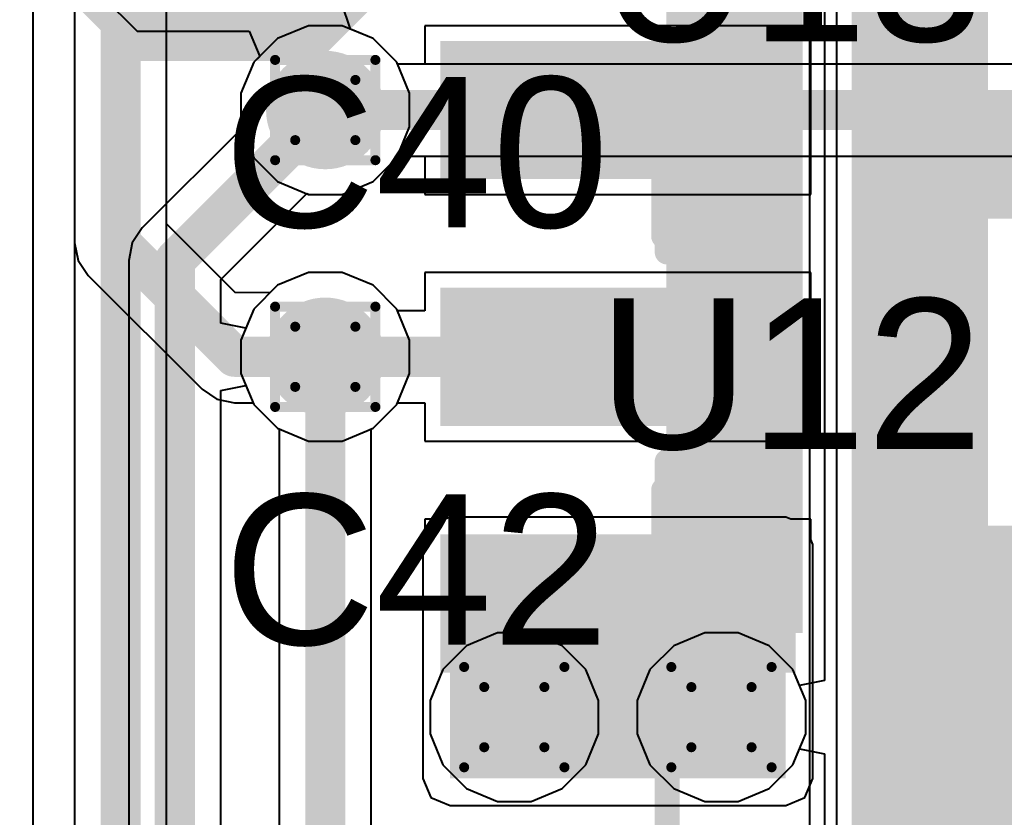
# Model space of a CAD drawing. Header units: inches. Extents: x -22 to 5433, y -13 to 5447.
# Drawn here: x 58.752 to 63.739, y 10.7 to 14.74 of the extents above; entities that cross this region are included whole.
import ezdxf

# ---------------------------------------------------------------- set-up
doc = ezdxf.new("R2010")
doc.units = ezdxf.units.IN
for name, color, linetype in [('Bottom Layer', 5, 'Continuous'), ('Bottom Overlay', 54, 'Continuous'), ('Bottom Paste', 16, 'Continuous'), ('Bottom Solder', 6, 'Continuous'), ('Drill Drawing', 1, 'Continuous'), ('Ground', 16, 'Continuous'), ('Power', 76, 'Continuous'), ('Top Layer', 1, 'Continuous'), ('Top Overlay', 2, 'Continuous'), ('Top Paste', 8, 'Continuous'), ('Top Solder', 216, 'Continuous'), ('Via Holes', 16, 'Continuous')]:
    doc.layers.add(name, color=color, linetype=linetype)
doc.styles.add('Arial', font='', dxfattribs={"height": 0.2})
doc.styles.get('Arial').set_extended_font_data('Arial')

msp = doc.modelspace()

# ---------------------------------------------------------------- hatches: boundary and pattern name
at = {"layer": 'Bottom Layer'}
h = msp.add_hatch(color=5, dxfattribs=at)
edge = h.paths.add_edge_path()
edge.add_arc((60.2996, 14.2824), 0.3, 0, 360)
for points in [[(62.6316, 14.5824), (62.6316, 13.9824), (60.9316, 13.9824), (60.9316, 14.5824)], [(62.6316, 13.3325), (62.6316, 12.7325), (60.9316, 12.7325), (60.9316, 13.3325)], [(60.9316, 10.8966), (62.6316, 10.8966), (62.6316, 12.0823), (60.9316, 12.0823)], [(62.6316, 12.0823), (62.6316, 11.4823), (60.9316, 11.4823), (60.9316, 12.0823)]]:
    msp.add_hatch(color=5, dxfattribs=at).paths.add_polyline_path(points)
h = msp.add_hatch(color=5, dxfattribs=at)
edge = h.paths.add_edge_path()
edge.add_arc((60.2996, 13.0325), 0.3, 0, 360)
h = msp.add_hatch(color=5, dxfattribs=at)
edge = h.paths.add_edge_path()
edge.add_arc((61.257, 11.2071), 0.3, 0, 360)
h = msp.add_hatch(color=5, dxfattribs=at)
edge = h.paths.add_edge_path()
edge.add_arc((62.3062, 11.2071), 0.3, 0, 360)
at = {"layer": 'Bottom Paste'}
for points in [[(62.6316, 14.5824), (62.6316, 13.9824), (60.9316, 13.9824), (60.9316, 14.5824)], [(62.6316, 13.3325), (62.6316, 12.7325), (60.9316, 12.7325), (60.9316, 13.3325)], [(62.6316, 12.0823), (62.6316, 11.4823), (60.9316, 11.4823), (60.9316, 12.0823)]]:
    msp.add_hatch(color=16, dxfattribs=at).paths.add_polyline_path(points)
at = {"layer": 'Bottom Solder'}
for points in [[(60.2234, 16.4338), (59.3598, 16.4338), (58.928, 16.002), (58.928, 15.1384), (59.3598, 14.7066), (60.2234, 14.7066), (60.6552, 15.1384), (60.6552, 16.002)], [(62.6816, 14.6324), (62.6816, 13.9324), (60.8816, 13.9324), (60.8816, 14.6324)], [(62.6816, 13.3825), (62.6816, 12.6825), (60.8816, 12.6825), (60.8816, 13.3825)], [(62.6816, 12.1323), (62.6816, 11.4323), (60.8816, 11.4323), (60.8816, 12.1323)]]:
    msp.add_hatch(color=6, dxfattribs=at).paths.add_polyline_path(points)
at = {"layer": 'Ground'}
h = msp.add_hatch(color=16, dxfattribs=at)
edge = h.paths.add_edge_path()
edge.add_arc((60.2996, 14.2824), 0.3, 0, 360)
h = msp.add_hatch(color=16, dxfattribs=at)
edge = h.paths.add_edge_path()
edge.add_arc((60.2996, 13.0325), 0.3, 0, 360)
h = msp.add_hatch(color=16, dxfattribs=at)
edge = h.paths.add_edge_path()
edge.add_arc((61.257, 11.2071), 0.3, 0, 360)
h = msp.add_hatch(color=16, dxfattribs=at)
edge = h.paths.add_edge_path()
edge.add_arc((62.3062, 11.2071), 0.3, 0, 360)
at = {"layer": 'Power'}
h = msp.add_hatch(color=76, dxfattribs=at)
edge = h.paths.add_edge_path()
edge.add_arc((60.2996, 14.2824), 0.3, 0, 360)
h = msp.add_hatch(color=76, dxfattribs=at)
edge = h.paths.add_edge_path()
edge.add_arc((60.2996, 13.0325), 0.3, 0, 360)
h = msp.add_hatch(color=76, dxfattribs=at)
edge = h.paths.add_edge_path()
edge.add_arc((61.257, 11.2071), 0.3, 0, 360)
h = msp.add_hatch(color=76, dxfattribs=at)
edge = h.paths.add_edge_path()
edge.add_arc((62.3062, 11.2071), 0.3, 0, 360)
at = {"layer": 'Top Layer'}
for points in [[(63.657, 21.44), (62.9662, 21.44), (62.9662, 6.096), (63.657, 6.096)], [(62.7172, 18.5651), (62.0264, 18.5651), (62.0264, 11.6341), (62.7172, 11.6341)], [(62.5598, 14.3678), (62.5598, 13.7328), (62.1026, 13.7328), (62.1026, 14.3678)], [(64.77, 14.3678), (63.0424, 14.3678), (63.0424, 13.7328), (64.77, 13.7328)], [(63.4996, 14.3678), (63.4996, 13.7328), (63.0424, 13.7328), (63.0424, 14.3678)], [(62.5598, 12.2691), (62.5598, 11.6341), (62.1026, 11.6341), (62.1026, 12.2691)], [(63.4996, 12.2691), (63.4996, 11.6341), (63.0424, 11.6341), (63.0424, 12.2691)], [(63.271, 9.1251), (64.77, 9.1251), (64.77, 12.1766), (63.271, 12.1766)]]:
    msp.add_hatch(color=1, dxfattribs=at).paths.add_polyline_path(points)
h = msp.add_hatch(color=1, dxfattribs=at)
edge = h.paths.add_edge_path()
edge.add_arc((60.2996, 14.2824), 0.3, 0, 360)
h = msp.add_hatch(color=1, dxfattribs=at)
edge = h.paths.add_edge_path()
edge.add_arc((60.2996, 13.0325), 0.3, 0, 360)
h = msp.add_hatch(color=1, dxfattribs=at)
edge = h.paths.add_edge_path()
edge.add_arc((61.257, 11.2071), 0.3, 0, 360)
h = msp.add_hatch(color=1, dxfattribs=at)
edge = h.paths.add_edge_path()
edge.add_arc((62.3062, 11.2071), 0.3, 0, 360)
at = {"layer": 'Top Paste'}
for points in [[(62.5598, 14.3678), (62.5598, 13.7328), (62.1026, 13.7328), (62.1026, 14.3678)], [(63.4996, 14.3678), (63.4996, 13.7328), (63.0424, 13.7328), (63.0424, 14.3678)], [(62.5598, 12.2691), (62.5598, 11.6341), (62.1026, 11.6341), (62.1026, 12.2691)], [(63.4996, 12.2691), (63.4996, 11.6341), (63.0424, 11.6341), (63.0424, 12.2691)]]:
    msp.add_hatch(color=8, dxfattribs=at).paths.add_polyline_path(points)
at = {"layer": 'Top Solder'}
for points in [[(62.6198, 14.4278), (62.6198, 13.6728), (62.0426, 13.6728), (62.0426, 14.4278)], [(63.5596, 14.4278), (63.5596, 13.6728), (62.9824, 13.6728), (62.9824, 14.4278)], [(62.6198, 12.3291), (62.6198, 11.5741), (62.0426, 11.5741), (62.0426, 12.3291)], [(63.5596, 12.3291), (63.5596, 11.5741), (62.9824, 11.5741), (62.9824, 12.3291)]]:
    msp.add_hatch(color=216, dxfattribs=at).paths.add_polyline_path(points)
at = {"layer": 'Via Holes'}
h = msp.add_hatch(color=7, dxfattribs=at)
edge = h.paths.add_edge_path()
edge.add_arc((60.2996, 14.2824), 0.15, 0, 360)
h = msp.add_hatch(color=7, dxfattribs=at)
edge = h.paths.add_edge_path()
edge.add_arc((60.2996, 13.0325), 0.15, 0, 360)
h = msp.add_hatch(color=7, dxfattribs=at)
edge = h.paths.add_edge_path()
edge.add_arc((61.257, 11.2071), 0.15, 0, 360)
h = msp.add_hatch(color=7, dxfattribs=at)
edge = h.paths.add_edge_path()
edge.add_arc((62.3062, 11.2071), 0.15, 0, 360)

# ---------------------------------------------------------------- linework, layer by layer
at = {"layer": 'Bottom Layer'}
for p, q in [((58.9466, 15.0817), (59.3471, 14.6812)), ((58.8196, 10.0066), (58.8196, 15.0291)), ((60.4265, 14.692), (60.3816, 14.8267)), ((59.3471, 14.6812), (59.9149, 14.6812)), ((59.9149, 14.6812), (59.9675, 14.5542)), ((60.5415, 14.6444), (60.4265, 14.692)), ((62.7586, 14.7094), (60.8046, 14.7094)), ((60.8046, 14.7094), (60.8046, 14.5155)), ((62.7586, 13.8554), (62.7586, 14.7094)), ((60.6616, 14.5243), (60.5415, 14.6444)), ((59.9376, 14.5243), (59.8726, 14.3673)), ((59.9675, 14.5542), (59.9376, 14.5243)), ((60.6652, 14.5155), (60.6616, 14.5243)), ((60.8046, 14.5155), (60.6652, 14.5155)), ((59.8726, 14.3673), (59.8726, 14.1975)), ((59.8762, 14.1887), (59.3728, 13.6852)), ((59.8726, 14.1975), (59.8762, 14.1887)), ((60.5415, 13.9204), (60.6616, 14.0405)), ((60.6616, 14.0405), (60.6652, 14.0493)), ((60.6652, 14.0493), (60.8046, 14.0493)), ((60.8046, 14.0493), (60.8046, 13.8554)), ((60.3845, 13.8554), (60.5415, 13.9204)), ((59.7707, 13.4239), (60.2059, 13.8591)), ((60.2059, 13.8591), (60.2147, 13.8554)), ((60.2147, 13.8554), (60.3845, 13.8554)), ((60.8046, 13.8554), (62.7586, 13.8554)), ((59.3728, 13.6852), (59.3223, 13.6096)), ((59.3223, 13.6096), (59.3045, 13.5204)), ((59.3045, 13.5204), (59.3045, 6.9596)), ((59.7707, 13.2032), (59.7707, 13.4239)), ((60.2147, 13.4595), (60.0577, 13.3945)), ((60.3845, 13.4595), (60.2147, 13.4595)), ((60.5415, 13.3945), (60.3845, 13.4595)), ((62.7586, 13.4595), (60.8046, 13.4595)), ((60.8046, 13.4595), (60.8046, 13.2656)), ((62.7586, 12.6055), (62.7586, 13.4595)), ((60.0577, 13.3945), (59.9376, 13.2743)), ((60.6616, 13.2743), (60.5415, 13.3945)), ((59.9376, 13.2743), (59.8977, 13.178)), ((60.6652, 13.2656), (60.6616, 13.2743)), ((60.8046, 13.2656), (60.6652, 13.2656)), ((59.8977, 13.178), (59.7707, 13.2032)), ((59.7707, 12.8617), (59.8977, 12.887)), ((59.8977, 12.887), (59.9376, 12.7906)), ((59.7707, 6.9596), (59.7707, 12.8617)), ((59.9376, 12.7906), (60.0577, 12.6705)), ((60.5415, 12.6705), (60.6616, 12.7906)), ((60.6616, 12.7906), (60.6652, 12.7994)), ((60.6652, 12.7994), (60.8046, 12.7994)), ((60.8046, 12.7994), (60.8046, 12.6055)), ((60.0577, 12.6705), (60.0665, 12.6668)), ((60.5327, 12.6668), (60.5415, 12.6705)), ((60.0665, 12.6668), (60.0665, 7.6454)), ((60.5327, 7.7419), (60.5327, 12.6668)), ((60.8046, 12.6055), (62.7586, 12.6055)), ((60.9316, 12.2198), (60.9063, 12.2093)), ((62.6316, 12.2198), (60.9316, 12.2198)), ((62.6569, 12.2093), (62.6316, 12.2198)), ((60.9063, 12.2093), (60.8046, 12.2093)), ((60.8046, 12.2093), (60.8046, 12.1076)), ((62.7586, 12.2093), (62.6569, 12.2093)), ((62.7586, 12.1076), (62.7586, 12.2093)), ((60.8046, 12.1076), (60.7941, 12.0823)), ((60.7941, 12.0823), (60.7941, 10.8966)), ((62.7691, 12.0823), (62.7586, 12.1076)), ((62.7691, 10.8966), (62.7691, 12.0823)), ((60.7941, 10.8966), (60.8344, 10.7994)), ((62.7288, 10.7994), (62.7691, 10.8966)), ((60.8344, 10.7994), (60.9316, 10.7591)), ((62.6316, 10.7591), (62.7288, 10.7994)), ((60.9316, 10.7591), (62.6316, 10.7591))]:
    msp.add_line(p, q, dxfattribs=at)
for points in [[(59.5376, 13.5204, 0.2032, 0.2032, 0), (60.2996, 14.2824, 0.2032, 0.2032, 0)], [(60.2996, 14.2824, 0.2032, 0.2032, 0), (61.7816, 14.2824, 0.2032, 0.2032, 0)], [(59.5376, 6.0706, 0.2032, 0.2032, 0), (59.5376, 13.5204, 0.2032, 0.2032, 0)], [(60.2996, 7.6454, 0.2032, 0.2032, 0), (60.2996, 13.0325, 0.2032, 0.2032, 0)], [(60.2996, 13.0325, 0.2032, 0.2032, 0), (61.7816, 13.0325, 0.2032, 0.2032, 0)]]:
    msp.add_lwpolyline(points, format="xyseb", dxfattribs=at)
for points in [[(60.2488, 14.2824, 0.1016, 0.1016, 1), (60.3504, 14.2824, 0.1016, 0.1016, 1)], [(60.2488, 14.2824, 0.1016, 0.1016, 1), (60.3504, 14.2824, 0.1016, 0.1016, 1)], [(61.7308, 14.2824, 0.1016, 0.1016, 1), (61.8324, 14.2824, 0.1016, 0.1016, 1)], [(59.4868, 13.5204, 0.1016, 0.1016, 1), (59.5884, 13.5204, 0.1016, 0.1016, 1)], [(59.4868, 13.5204, 0.1016, 0.1016, 1), (59.5884, 13.5204, 0.1016, 0.1016, 1)], [(60.2488, 13.0325, 0.1016, 0.1016, 1), (60.3504, 13.0325, 0.1016, 0.1016, 1)], [(60.2488, 13.0325, 0.1016, 0.1016, 1), (60.3504, 13.0325, 0.1016, 0.1016, 1)], [(61.7308, 13.0325, 0.1016, 0.1016, 1), (61.8324, 13.0325, 0.1016, 0.1016, 1)]]:
    msp.add_lwpolyline(points, format="xyseb", close=True, dxfattribs=at)
at = {"layer": 'Bottom Overlay'}
for points in [[(58.8518, 15.1384, 0.2, 0.2, 0), (59.3598, 14.6304, 0.2, 0.2, 0)], [(60.2234, 14.6304, 0.2, 0.2, 0), (60.7314, 15.1384, 0.2, 0.2, 0)], [(59.3598, 14.6304, 0.2, 0.2, 0), (60.2234, 14.6304, 0.2, 0.2, 0)], [(62.0316, 13.5635, 0.1274, 0.1274, 0), (62.0316, 13.7513, 0.1274, 0.1274, 0)], [(62.0316, 12.3135, 0.1274, 0.1274, 0), (62.0316, 12.5013, 0.1274, 0.1274, 0)], [(62.0316, 11.0635, 0.1274, 0.1274, 0), (62.0316, 11.2513, 0.1274, 0.1274, 0)], [(62.0316, 9.5073, 0.1274, 0.1274, 0), (62.0316, 11.2511, 0.1274, 0.1274, 0)]]:
    msp.add_lwpolyline(points, format="xyseb", dxfattribs=at)
for points in [[(59.3098, 14.6304, 0.1, 0.1, 1), (59.4098, 14.6304, 0.1, 0.1, 1)], [(59.3098, 14.6304, 0.1, 0.1, 1), (59.4098, 14.6304, 0.1, 0.1, 1)], [(60.1734, 14.6304, 0.1, 0.1, 1), (60.2734, 14.6304, 0.1, 0.1, 1)], [(60.1734, 14.6304, 0.1, 0.1, 1), (60.2734, 14.6304, 0.1, 0.1, 1)], [(61.9998, 13.7513, 0.0637, 0.0637, 1), (62.0635, 13.7513, 0.0637, 0.0637, 1)], [(61.9998, 13.5635, 0.0637, 0.0637, 1), (62.0635, 13.5635, 0.0637, 0.0637, 1)], [(61.9998, 12.5013, 0.0637, 0.0637, 1), (62.0635, 12.5013, 0.0637, 0.0637, 1)], [(61.9998, 12.3135, 0.0637, 0.0637, 1), (62.0635, 12.3135, 0.0637, 0.0637, 1)], [(61.9998, 11.2513, 0.0637, 0.0637, 1), (62.0635, 11.2513, 0.0637, 0.0637, 1)], [(61.9998, 11.2511, 0.0637, 0.0637, 1), (62.0635, 11.2511, 0.0637, 0.0637, 1)], [(61.9998, 11.0635, 0.0637, 0.0637, 1), (62.0635, 11.0635, 0.0637, 0.0637, 1)]]:
    msp.add_lwpolyline(points, format="xyseb", close=True, dxfattribs=at)
at = {"layer": 'Drill Drawing'}
for points in [[(60.0456, 14.5364, 0.0508, 0.0508, 0), (60.5536, 14.5364, 0.0508, 0.0508, 0)], [(60.0456, 14.0284, 0.0508, 0.0508, 0), (60.0456, 14.5364, 0.0508, 0.0508, 0)], [(60.5536, 14.0284, 0.0508, 0.0508, 0), (60.5536, 14.5364, 0.0508, 0.0508, 0)], [(60.1472, 14.4348, 0.0508, 0.0508, 0), (60.452, 14.4348, 0.0508, 0.0508, 0)], [(60.1472, 14.13, 0.0508, 0.0508, 0), (60.1472, 14.4348, 0.0508, 0.0508, 0)], [(60.452, 14.13, 0.0508, 0.0508, 0), (60.452, 14.4348, 0.0508, 0.0508, 0)], [(60.1472, 14.13, 0.0508, 0.0508, 0), (60.452, 14.13, 0.0508, 0.0508, 0)], [(60.0456, 14.0284, 0.0508, 0.0508, 0), (60.5536, 14.0284, 0.0508, 0.0508, 0)], [(60.0456, 13.2865, 0.0508, 0.0508, 0), (60.5536, 13.2865, 0.0508, 0.0508, 0)], [(60.0456, 12.7785, 0.0508, 0.0508, 0), (60.0456, 13.2865, 0.0508, 0.0508, 0)], [(60.5536, 12.7785, 0.0508, 0.0508, 0), (60.5536, 13.2865, 0.0508, 0.0508, 0)], [(60.1472, 13.1849, 0.0508, 0.0508, 0), (60.452, 13.1849, 0.0508, 0.0508, 0)], [(60.1472, 12.8801, 0.0508, 0.0508, 0), (60.1472, 13.1849, 0.0508, 0.0508, 0)], [(60.452, 12.8801, 0.0508, 0.0508, 0), (60.452, 13.1849, 0.0508, 0.0508, 0)], [(60.1472, 12.8801, 0.0508, 0.0508, 0), (60.452, 12.8801, 0.0508, 0.0508, 0)], [(60.0456, 12.7785, 0.0508, 0.0508, 0), (60.5536, 12.7785, 0.0508, 0.0508, 0)], [(61.003, 11.4611, 0.0508, 0.0508, 0), (61.511, 11.4611, 0.0508, 0.0508, 0)], [(61.003, 10.9531, 0.0508, 0.0508, 0), (61.003, 11.4611, 0.0508, 0.0508, 0)], [(61.511, 10.9531, 0.0508, 0.0508, 0), (61.511, 11.4611, 0.0508, 0.0508, 0)], [(62.0522, 11.4611, 0.0508, 0.0508, 0), (62.5602, 11.4611, 0.0508, 0.0508, 0)], [(62.0522, 10.9531, 0.0508, 0.0508, 0), (62.0522, 11.4611, 0.0508, 0.0508, 0)], [(62.5602, 10.9531, 0.0508, 0.0508, 0), (62.5602, 11.4611, 0.0508, 0.0508, 0)], [(61.1046, 11.3595, 0.0508, 0.0508, 0), (61.4094, 11.3595, 0.0508, 0.0508, 0)], [(61.1046, 11.0547, 0.0508, 0.0508, 0), (61.1046, 11.3595, 0.0508, 0.0508, 0)], [(61.4094, 11.0547, 0.0508, 0.0508, 0), (61.4094, 11.3595, 0.0508, 0.0508, 0)], [(62.1538, 11.3595, 0.0508, 0.0508, 0), (62.4586, 11.3595, 0.0508, 0.0508, 0)], [(62.1538, 11.0547, 0.0508, 0.0508, 0), (62.1538, 11.3595, 0.0508, 0.0508, 0)], [(62.4586, 11.0547, 0.0508, 0.0508, 0), (62.4586, 11.3595, 0.0508, 0.0508, 0)], [(61.1046, 11.0547, 0.0508, 0.0508, 0), (61.4094, 11.0547, 0.0508, 0.0508, 0)], [(62.1538, 11.0547, 0.0508, 0.0508, 0), (62.4586, 11.0547, 0.0508, 0.0508, 0)], [(61.003, 10.9531, 0.0508, 0.0508, 0), (61.511, 10.9531, 0.0508, 0.0508, 0)], [(62.0522, 10.9531, 0.0508, 0.0508, 0), (62.5602, 10.9531, 0.0508, 0.0508, 0)]]:
    msp.add_lwpolyline(points, format="xyseb", dxfattribs=at)
for points in [[(60.0329, 14.5364, 0.0254, 0.0254, 1), (60.0583, 14.5364, 0.0254, 0.0254, 1)], [(60.0329, 14.5364, 0.0254, 0.0254, 1), (60.0583, 14.5364, 0.0254, 0.0254, 1)], [(60.5409, 14.5364, 0.0254, 0.0254, 1), (60.5663, 14.5364, 0.0254, 0.0254, 1)], [(60.5409, 14.5364, 0.0254, 0.0254, 1), (60.5663, 14.5364, 0.0254, 0.0254, 1)], [(60.1345, 14.4348, 0.0254, 0.0254, 1), (60.1599, 14.4348, 0.0254, 0.0254, 1)], [(60.1345, 14.4348, 0.0254, 0.0254, 1), (60.1599, 14.4348, 0.0254, 0.0254, 1)], [(60.4393, 14.4348, 0.0254, 0.0254, 1), (60.4647, 14.4348, 0.0254, 0.0254, 1)], [(60.4393, 14.4348, 0.0254, 0.0254, 1), (60.4647, 14.4348, 0.0254, 0.0254, 1)], [(60.1345, 14.13, 0.0254, 0.0254, 1), (60.1599, 14.13, 0.0254, 0.0254, 1)], [(60.1345, 14.13, 0.0254, 0.0254, 1), (60.1599, 14.13, 0.0254, 0.0254, 1)], [(60.4393, 14.13, 0.0254, 0.0254, 1), (60.4647, 14.13, 0.0254, 0.0254, 1)], [(60.4393, 14.13, 0.0254, 0.0254, 1), (60.4647, 14.13, 0.0254, 0.0254, 1)], [(60.0329, 14.0284, 0.0254, 0.0254, 1), (60.0583, 14.0284, 0.0254, 0.0254, 1)], [(60.0329, 14.0284, 0.0254, 0.0254, 1), (60.0583, 14.0284, 0.0254, 0.0254, 1)], [(60.5409, 14.0284, 0.0254, 0.0254, 1), (60.5663, 14.0284, 0.0254, 0.0254, 1)], [(60.5409, 14.0284, 0.0254, 0.0254, 1), (60.5663, 14.0284, 0.0254, 0.0254, 1)], [(60.0329, 13.2865, 0.0254, 0.0254, 1), (60.0583, 13.2865, 0.0254, 0.0254, 1)], [(60.0329, 13.2865, 0.0254, 0.0254, 1), (60.0583, 13.2865, 0.0254, 0.0254, 1)], [(60.5409, 13.2865, 0.0254, 0.0254, 1), (60.5663, 13.2865, 0.0254, 0.0254, 1)], [(60.5409, 13.2865, 0.0254, 0.0254, 1), (60.5663, 13.2865, 0.0254, 0.0254, 1)], [(60.1345, 13.1849, 0.0254, 0.0254, 1), (60.1599, 13.1849, 0.0254, 0.0254, 1)], [(60.1345, 13.1849, 0.0254, 0.0254, 1), (60.1599, 13.1849, 0.0254, 0.0254, 1)], [(60.4393, 13.1849, 0.0254, 0.0254, 1), (60.4647, 13.1849, 0.0254, 0.0254, 1)], [(60.4393, 13.1849, 0.0254, 0.0254, 1), (60.4647, 13.1849, 0.0254, 0.0254, 1)], [(60.1345, 12.8801, 0.0254, 0.0254, 1), (60.1599, 12.8801, 0.0254, 0.0254, 1)], [(60.1345, 12.8801, 0.0254, 0.0254, 1), (60.1599, 12.8801, 0.0254, 0.0254, 1)], [(60.4393, 12.8801, 0.0254, 0.0254, 1), (60.4647, 12.8801, 0.0254, 0.0254, 1)], [(60.4393, 12.8801, 0.0254, 0.0254, 1), (60.4647, 12.8801, 0.0254, 0.0254, 1)], [(60.0329, 12.7785, 0.0254, 0.0254, 1), (60.0583, 12.7785, 0.0254, 0.0254, 1)], [(60.0329, 12.7785, 0.0254, 0.0254, 1), (60.0583, 12.7785, 0.0254, 0.0254, 1)], [(60.5409, 12.7785, 0.0254, 0.0254, 1), (60.5663, 12.7785, 0.0254, 0.0254, 1)], [(60.5409, 12.7785, 0.0254, 0.0254, 1), (60.5663, 12.7785, 0.0254, 0.0254, 1)], [(60.9903, 11.4611, 0.0254, 0.0254, 1), (61.0157, 11.4611, 0.0254, 0.0254, 1)], [(60.9903, 11.4611, 0.0254, 0.0254, 1), (61.0157, 11.4611, 0.0254, 0.0254, 1)], [(61.4983, 11.4611, 0.0254, 0.0254, 1), (61.5237, 11.4611, 0.0254, 0.0254, 1)], [(61.4983, 11.4611, 0.0254, 0.0254, 1), (61.5237, 11.4611, 0.0254, 0.0254, 1)], [(62.0395, 11.4611, 0.0254, 0.0254, 1), (62.0649, 11.4611, 0.0254, 0.0254, 1)], [(62.0395, 11.4611, 0.0254, 0.0254, 1), (62.0649, 11.4611, 0.0254, 0.0254, 1)], [(62.5475, 11.4611, 0.0254, 0.0254, 1), (62.5729, 11.4611, 0.0254, 0.0254, 1)], [(62.5475, 11.4611, 0.0254, 0.0254, 1), (62.5729, 11.4611, 0.0254, 0.0254, 1)], [(61.0919, 11.3595, 0.0254, 0.0254, 1), (61.1173, 11.3595, 0.0254, 0.0254, 1)], [(61.0919, 11.3595, 0.0254, 0.0254, 1), (61.1173, 11.3595, 0.0254, 0.0254, 1)], [(61.3967, 11.3595, 0.0254, 0.0254, 1), (61.4221, 11.3595, 0.0254, 0.0254, 1)], [(61.3967, 11.3595, 0.0254, 0.0254, 1), (61.4221, 11.3595, 0.0254, 0.0254, 1)], [(62.1411, 11.3595, 0.0254, 0.0254, 1), (62.1665, 11.3595, 0.0254, 0.0254, 1)], [(62.1411, 11.3595, 0.0254, 0.0254, 1), (62.1665, 11.3595, 0.0254, 0.0254, 1)], [(62.4459, 11.3595, 0.0254, 0.0254, 1), (62.4713, 11.3595, 0.0254, 0.0254, 1)], [(62.4459, 11.3595, 0.0254, 0.0254, 1), (62.4713, 11.3595, 0.0254, 0.0254, 1)], [(61.0919, 11.0547, 0.0254, 0.0254, 1), (61.1173, 11.0547, 0.0254, 0.0254, 1)], [(61.0919, 11.0547, 0.0254, 0.0254, 1), (61.1173, 11.0547, 0.0254, 0.0254, 1)], [(61.3967, 11.0547, 0.0254, 0.0254, 1), (61.4221, 11.0547, 0.0254, 0.0254, 1)], [(61.3967, 11.0547, 0.0254, 0.0254, 1), (61.4221, 11.0547, 0.0254, 0.0254, 1)], [(62.1411, 11.0547, 0.0254, 0.0254, 1), (62.1665, 11.0547, 0.0254, 0.0254, 1)], [(62.1411, 11.0547, 0.0254, 0.0254, 1), (62.1665, 11.0547, 0.0254, 0.0254, 1)], [(62.4459, 11.0547, 0.0254, 0.0254, 1), (62.4713, 11.0547, 0.0254, 0.0254, 1)], [(62.4459, 11.0547, 0.0254, 0.0254, 1), (62.4713, 11.0547, 0.0254, 0.0254, 1)], [(60.9903, 10.9531, 0.0254, 0.0254, 1), (61.0157, 10.9531, 0.0254, 0.0254, 1)], [(60.9903, 10.9531, 0.0254, 0.0254, 1), (61.0157, 10.9531, 0.0254, 0.0254, 1)], [(61.4983, 10.9531, 0.0254, 0.0254, 1), (61.5237, 10.9531, 0.0254, 0.0254, 1)], [(61.4983, 10.9531, 0.0254, 0.0254, 1), (61.5237, 10.9531, 0.0254, 0.0254, 1)], [(62.0395, 10.9531, 0.0254, 0.0254, 1), (62.0649, 10.9531, 0.0254, 0.0254, 1)], [(62.0395, 10.9531, 0.0254, 0.0254, 1), (62.0649, 10.9531, 0.0254, 0.0254, 1)], [(62.5475, 10.9531, 0.0254, 0.0254, 1), (62.5729, 10.9531, 0.0254, 0.0254, 1)], [(62.5475, 10.9531, 0.0254, 0.0254, 1), (62.5729, 10.9531, 0.0254, 0.0254, 1)]]:
    msp.add_lwpolyline(points, format="xyseb", close=True, dxfattribs=at)
at = {"layer": 'Ground'}
for p, q in [((59.0299, 24.9246), (59.0299, 13.6096)), ((58.8196, 10.0066), (58.8196, 20.9834)), ((59.4961, 13.7061), (59.4961, 16.325)), ((60.2147, 14.7094), (60.0577, 14.6444)), ((60.3845, 14.7094), (60.2147, 14.7094)), ((60.5415, 14.6444), (60.3845, 14.7094)), ((60.0577, 14.6444), (59.9376, 14.5243)), ((60.6616, 14.5243), (60.5415, 14.6444)), ((59.9376, 14.5243), (59.8726, 14.3673)), ((60.6652, 14.5155), (60.6616, 14.5243)), ((63.9186, 14.5155), (60.6652, 14.5155)), ((59.8726, 14.3673), (59.8726, 14.1975)), ((59.8726, 14.1975), (59.9376, 14.0405)), ((59.9376, 14.0405), (60.0577, 13.9204)), ((60.5415, 13.9204), (60.6616, 14.0405)), ((60.6616, 14.0405), (60.6652, 14.0493)), ((60.6652, 14.0493), (64.0151, 14.0493)), ((60.0577, 13.9204), (60.2147, 13.8554)), ((60.3845, 13.8554), (60.5415, 13.9204)), ((60.2147, 13.8554), (60.3845, 13.8554)), ((59.845, 13.3573), (59.4961, 13.7061)), ((59.0299, 13.6096), (59.0477, 13.5204)), ((59.0477, 13.5204), (59.0982, 13.4448)), ((59.0982, 13.4448), (59.6753, 12.8677)), ((60.2147, 13.4595), (60.0577, 13.3945)), ((60.3845, 13.4595), (60.2147, 13.4595)), ((60.5415, 13.3945), (60.3845, 13.4595)), ((60.0577, 13.3945), (60.0212, 13.3579)), ((60.6616, 13.2743), (60.5415, 13.3945)), ((60.0212, 13.3579), (59.845, 13.3573)), ((60.7266, 13.1174), (60.6616, 13.2743)), ((60.7266, 12.9475), (60.7266, 13.1174)), ((60.6616, 12.7906), (60.7266, 12.9475)), ((59.6753, 12.8677), (59.7509, 12.8171)), ((59.7509, 12.8171), (59.8401, 12.7994)), ((59.8401, 12.7994), (59.934, 12.7994)), ((59.934, 12.7994), (59.9376, 12.7906)), ((59.9376, 12.7906), (60.0577, 12.6705)), ((60.5415, 12.6705), (60.6616, 12.7906)), ((60.0577, 12.6705), (60.2147, 12.6055)), ((60.3845, 12.6055), (60.5415, 12.6705)), ((60.2147, 12.6055), (60.3845, 12.6055)), ((61.1721, 11.6341), (61.0151, 11.5691)), ((61.3419, 11.6341), (61.1721, 11.6341)), ((61.4989, 11.5691), (61.3419, 11.6341)), ((62.2213, 11.6341), (62.0643, 11.5691)), ((62.3911, 11.6341), (62.2213, 11.6341)), ((62.5481, 11.5691), (62.3911, 11.6341)), ((61.0151, 11.5691), (60.895, 11.449)), ((61.619, 11.449), (61.4989, 11.5691)), ((62.0643, 11.5691), (61.9442, 11.449)), ((62.6682, 11.449), (62.5481, 11.5691)), ((60.895, 11.449), (60.83, 11.292)), ((61.684, 11.292), (61.619, 11.449)), ((61.9442, 11.449), (61.8792, 11.292)), ((62.7332, 11.292), (62.6682, 11.449)), ((60.83, 11.292), (60.83, 11.1222)), ((61.684, 11.1222), (61.684, 11.292)), ((61.8792, 11.292), (61.8792, 11.1222)), ((62.7332, 11.1222), (62.7332, 11.292)), ((60.83, 11.1222), (60.895, 10.9652)), ((61.619, 10.9652), (61.684, 11.1222)), ((61.8792, 11.1222), (61.9442, 10.9652)), ((62.6682, 10.9652), (62.7332, 11.1222)), ((60.895, 10.9652), (61.0151, 10.8451)), ((61.4989, 10.8451), (61.619, 10.9652)), ((61.9442, 10.9652), (62.0643, 10.8451)), ((62.5481, 10.8451), (62.6682, 10.9652)), ((61.0151, 10.8451), (61.1721, 10.7801)), ((61.3419, 10.7801), (61.4989, 10.8451)), ((62.0643, 10.8451), (62.2213, 10.7801)), ((62.3911, 10.7801), (62.5481, 10.8451)), ((61.1721, 10.7801), (61.3419, 10.7801)), ((62.2213, 10.7801), (62.3911, 10.7801))]:
    msp.add_line(p, q, dxfattribs=at)
for points in [[(59.263, 13.6096, 0.2032, 0.2032, 0), (59.263, 25.0211, 0.2032, 0.2032, 0)], [(60.2996, 14.2824, 0.2032, 0.2032, 0), (64.0151, 14.2824, 0.2032, 0.2032, 0)], [(59.263, 13.6096, 0.2032, 0.2032, 0), (59.8401, 13.0325, 0.2032, 0.2032, 0)], [(59.8401, 13.0325, 0.2032, 0.2032, 0), (60.2996, 13.0325, 0.2032, 0.2032, 0)]]:
    msp.add_lwpolyline(points, format="xyseb", dxfattribs=at)
for points in [[(60.2488, 14.2824, 0.1016, 0.1016, 1), (60.3504, 14.2824, 0.1016, 0.1016, 1)], [(59.2122, 13.6096, 0.1016, 0.1016, 1), (59.3138, 13.6096, 0.1016, 0.1016, 1)], [(59.2122, 13.6096, 0.1016, 0.1016, 1), (59.3138, 13.6096, 0.1016, 0.1016, 1)], [(59.7893, 13.0325, 0.1016, 0.1016, 1), (59.8909, 13.0325, 0.1016, 0.1016, 1)], [(59.7893, 13.0325, 0.1016, 0.1016, 1), (59.8909, 13.0325, 0.1016, 0.1016, 1)], [(60.2488, 13.0325, 0.1016, 0.1016, 1), (60.3504, 13.0325, 0.1016, 0.1016, 1)]]:
    msp.add_lwpolyline(points, format="xyseb", close=True, dxfattribs=at)
at = {"layer": 'Power'}
for p, q in [((62.8904, 6.096), (62.8904, 24.8071)), ((59.0299, 21.9892), (59.0299, 3.7263)), ((58.8196, 10.0066), (58.8196, 20.9834)), ((62.7529, 19.5209), (62.7529, 6.096)), ((59.4961, 3.6298), (59.4961, 16.325)), ((60.2147, 14.7094), (60.0577, 14.6444)), ((60.3845, 14.7094), (60.2147, 14.7094)), ((60.5415, 14.6444), (60.3845, 14.7094)), ((60.0577, 14.6444), (59.9376, 14.5243)), ((60.6616, 14.5243), (60.5415, 14.6444)), ((59.9376, 14.5243), (59.8726, 14.3673)), ((60.7266, 14.3673), (60.6616, 14.5243)), ((59.8726, 14.3673), (59.8726, 14.1975)), ((60.7266, 14.1975), (60.7266, 14.3673)), ((59.8726, 14.1975), (59.9376, 14.0405)), ((60.6616, 14.0405), (60.7266, 14.1975)), ((59.9376, 14.0405), (60.0577, 13.9204)), ((60.5415, 13.9204), (60.6616, 14.0405)), ((60.0577, 13.9204), (60.2147, 13.8554)), ((60.3845, 13.8554), (60.5415, 13.9204)), ((60.2147, 13.8554), (60.3845, 13.8554)), ((60.2147, 13.4595), (60.0577, 13.3945)), ((60.3845, 13.4595), (60.2147, 13.4595)), ((60.5415, 13.3945), (60.3845, 13.4595)), ((60.0577, 13.3945), (59.9376, 13.2743)), ((60.6616, 13.2743), (60.5415, 13.3945)), ((59.9376, 13.2743), (59.8726, 13.1174)), ((60.7266, 13.1174), (60.6616, 13.2743)), ((59.8726, 13.1174), (59.8726, 12.9475)), ((60.7266, 12.9475), (60.7266, 13.1174)), ((59.8726, 12.9475), (59.9376, 12.7906)), ((60.6616, 12.7906), (60.7266, 12.9475)), ((59.9376, 12.7906), (60.0577, 12.6705)), ((60.5415, 12.6705), (60.6616, 12.7906)), ((60.0577, 12.6705), (60.2147, 12.6055)), ((60.3845, 12.6055), (60.5415, 12.6705)), ((60.2147, 12.6055), (60.3845, 12.6055))]:
    msp.add_line(p, q, dxfattribs=at)
msp.add_lwpolyline([(59.263, 3.6298, 0.2032, 0.2032, 0), (59.263, 21.9892, 0.2032, 0.2032, 0)], format="xyseb", dxfattribs=at)
at = {"layer": 'Top Layer'}
for p, q in [((58.8196, 10.0066), (58.8196, 20.9834)), ((62.8288, 20.805), (62.8288, 11.3932)), ((60.2147, 14.7094), (60.0577, 14.6444)), ((60.3845, 14.7094), (60.2147, 14.7094)), ((60.5415, 14.6444), (60.3845, 14.7094)), ((60.0577, 14.6444), (59.9376, 14.5243)), ((60.6616, 14.5243), (60.5415, 14.6444)), ((59.9376, 14.5243), (59.8726, 14.3673)), ((60.7266, 14.3673), (60.6616, 14.5243)), ((59.8726, 14.3673), (59.8726, 14.1975)), ((60.7266, 14.1975), (60.7266, 14.3673)), ((59.8726, 14.1975), (59.9376, 14.0405)), ((60.6616, 14.0405), (60.7266, 14.1975)), ((59.9376, 14.0405), (60.0577, 13.9204)), ((60.5415, 13.9204), (60.6616, 14.0405)), ((60.0577, 13.9204), (60.2147, 13.8554)), ((60.3845, 13.8554), (60.5415, 13.9204)), ((60.2147, 13.8554), (60.3845, 13.8554)), ((60.2147, 13.4595), (60.0577, 13.3945)), ((60.3845, 13.4595), (60.2147, 13.4595)), ((60.5415, 13.3945), (60.3845, 13.4595)), ((60.0577, 13.3945), (59.9376, 13.2743)), ((60.6616, 13.2743), (60.5415, 13.3945)), ((59.9376, 13.2743), (59.8726, 13.1174)), ((60.7266, 13.1174), (60.6616, 13.2743)), ((59.8726, 13.1174), (59.8726, 12.9475)), ((60.7266, 12.9475), (60.7266, 13.1174)), ((59.8726, 12.9475), (59.9376, 12.7906)), ((60.6616, 12.7906), (60.7266, 12.9475)), ((59.9376, 12.7906), (60.0577, 12.6705)), ((60.5415, 12.6705), (60.6616, 12.7906)), ((60.0577, 12.6705), (60.2147, 12.6055)), ((60.3845, 12.6055), (60.5415, 12.6705)), ((60.2147, 12.6055), (60.3845, 12.6055)), ((61.1721, 11.6341), (61.0151, 11.5691)), ((61.3419, 11.6341), (61.1721, 11.6341)), ((61.4989, 11.5691), (61.3419, 11.6341)), ((62.2213, 11.6341), (62.0643, 11.5691)), ((62.3911, 11.6341), (62.2213, 11.6341)), ((62.5481, 11.5691), (62.3911, 11.6341)), ((61.0151, 11.5691), (60.895, 11.449)), ((61.619, 11.449), (61.4989, 11.5691)), ((62.0643, 11.5691), (61.9442, 11.449)), ((62.6682, 11.449), (62.5481, 11.5691)), ((60.895, 11.449), (60.83, 11.292)), ((61.684, 11.292), (61.619, 11.449)), ((61.9442, 11.449), (61.8792, 11.292)), ((62.7018, 11.368), (62.6682, 11.449)), ((62.8288, 11.3932), (62.7018, 11.368)), ((60.83, 11.292), (60.83, 11.1222)), ((61.684, 11.1222), (61.684, 11.292)), ((61.8792, 11.292), (61.8792, 11.1222)), ((60.83, 11.1222), (60.895, 10.9652)), ((61.619, 10.9652), (61.684, 11.1222)), ((61.8792, 11.1222), (61.9442, 10.9652)), ((62.6682, 10.9652), (62.7018, 11.0462)), ((62.7018, 11.0462), (62.8288, 11.021)), ((62.8288, 11.021), (62.8288, 9.5756)), ((60.895, 10.9652), (61.0151, 10.8451)), ((61.4989, 10.8451), (61.619, 10.9652)), ((61.9442, 10.9652), (62.0643, 10.8451)), ((62.5481, 10.8451), (62.6682, 10.9652)), ((61.0151, 10.8451), (61.1721, 10.7801)), ((61.3419, 10.7801), (61.4989, 10.8451)), ((62.0643, 10.8451), (62.2213, 10.7801)), ((62.3911, 10.7801), (62.5481, 10.8451)), ((61.1721, 10.7801), (61.3419, 10.7801)), ((62.2213, 10.7801), (62.3911, 10.7801))]:
    msp.add_line(p, q, dxfattribs=at)
at = {"layer": 'Top Overlay'}
for points in [[(62.0137, 13.6439, 0.127, 0.127, 0), (62.0137, 14.4567, 0.127, 0.127, 0)], [(62.0137, 14.4567, 0.127, 0.127, 0), (62.5217, 14.4567, 0.127, 0.127, 0)], [(63.0805, 14.4567, 0.127, 0.127, 0), (63.5885, 14.4567, 0.127, 0.127, 0)], [(63.5885, 13.6439, 0.127, 0.127, 0), (63.5885, 14.4567, 0.127, 0.127, 0)], [(62.0137, 13.6439, 0.127, 0.127, 0), (62.5217, 13.6439, 0.127, 0.127, 0)], [(63.0805, 13.6439, 0.127, 0.127, 0), (63.5885, 13.6439, 0.127, 0.127, 0)], [(62.0137, 12.358, 0.127, 0.127, 0), (62.5217, 12.358, 0.127, 0.127, 0)], [(62.0137, 11.5452, 0.127, 0.127, 0), (62.0137, 12.358, 0.127, 0.127, 0)], [(63.0805, 12.358, 0.127, 0.127, 0), (63.5885, 12.358, 0.127, 0.127, 0)], [(63.5885, 11.5452, 0.127, 0.127, 0), (63.5885, 12.358, 0.127, 0.127, 0)], [(62.0137, 11.5452, 0.127, 0.127, 0), (62.5217, 11.5452, 0.127, 0.127, 0)], [(63.0805, 11.5452, 0.127, 0.127, 0), (63.5885, 11.5452, 0.127, 0.127, 0)]]:
    msp.add_lwpolyline(points, format="xyseb", dxfattribs=at)
for points in [[(61.982, 14.4567, 0.0635, 0.0635, 1), (62.0455, 14.4567, 0.0635, 0.0635, 1)], [(61.982, 14.4567, 0.0635, 0.0635, 1), (62.0455, 14.4567, 0.0635, 0.0635, 1)], [(62.49, 14.4567, 0.0635, 0.0635, 1), (62.5535, 14.4567, 0.0635, 0.0635, 1)], [(63.0488, 14.4567, 0.0635, 0.0635, 1), (63.1123, 14.4567, 0.0635, 0.0635, 1)], [(63.5568, 14.4567, 0.0635, 0.0635, 1), (63.6203, 14.4567, 0.0635, 0.0635, 1)], [(63.5568, 14.4567, 0.0635, 0.0635, 1), (63.6203, 14.4567, 0.0635, 0.0635, 1)], [(61.982, 13.6439, 0.0635, 0.0635, 1), (62.0455, 13.6439, 0.0635, 0.0635, 1)], [(61.982, 13.6439, 0.0635, 0.0635, 1), (62.0455, 13.6439, 0.0635, 0.0635, 1)], [(62.49, 13.6439, 0.0635, 0.0635, 1), (62.5535, 13.6439, 0.0635, 0.0635, 1)], [(63.0488, 13.6439, 0.0635, 0.0635, 1), (63.1123, 13.6439, 0.0635, 0.0635, 1)], [(63.5568, 13.6439, 0.0635, 0.0635, 1), (63.6203, 13.6439, 0.0635, 0.0635, 1)], [(63.5568, 13.6439, 0.0635, 0.0635, 1), (63.6203, 13.6439, 0.0635, 0.0635, 1)], [(61.982, 12.358, 0.0635, 0.0635, 1), (62.0455, 12.358, 0.0635, 0.0635, 1)], [(61.982, 12.358, 0.0635, 0.0635, 1), (62.0455, 12.358, 0.0635, 0.0635, 1)], [(62.49, 12.358, 0.0635, 0.0635, 1), (62.5535, 12.358, 0.0635, 0.0635, 1)], [(63.0488, 12.358, 0.0635, 0.0635, 1), (63.1123, 12.358, 0.0635, 0.0635, 1)], [(63.5568, 12.358, 0.0635, 0.0635, 1), (63.6203, 12.358, 0.0635, 0.0635, 1)], [(63.5568, 12.358, 0.0635, 0.0635, 1), (63.6203, 12.358, 0.0635, 0.0635, 1)], [(61.982, 11.5452, 0.0635, 0.0635, 1), (62.0455, 11.5452, 0.0635, 0.0635, 1)], [(61.982, 11.5452, 0.0635, 0.0635, 1), (62.0455, 11.5452, 0.0635, 0.0635, 1)], [(62.49, 11.5452, 0.0635, 0.0635, 1), (62.5535, 11.5452, 0.0635, 0.0635, 1)], [(63.0488, 11.5452, 0.0635, 0.0635, 1), (63.1123, 11.5452, 0.0635, 0.0635, 1)], [(63.5568, 11.5452, 0.0635, 0.0635, 1), (63.6203, 11.5452, 0.0635, 0.0635, 1)], [(63.5568, 11.5452, 0.0635, 0.0635, 1), (63.6203, 11.5452, 0.0635, 0.0635, 1)]]:
    msp.add_lwpolyline(points, format="xyseb", close=True, dxfattribs=at)

# ---------------------------------------------------------------- texts
at = {"layer": 'Top Overlay', "style": 'Arial'}
for s, p in [('U13', (61.6842, 14.6305)), ('C40', (59.7841, 13.688)), ('U12', (61.6794, 12.566)), ('C42', (59.7841, 11.5739))]:
    msp.add_text(s, height=0.762, rotation=360, dxfattribs=at).set_placement(p)

doc.saveas('drawing.dxf')
